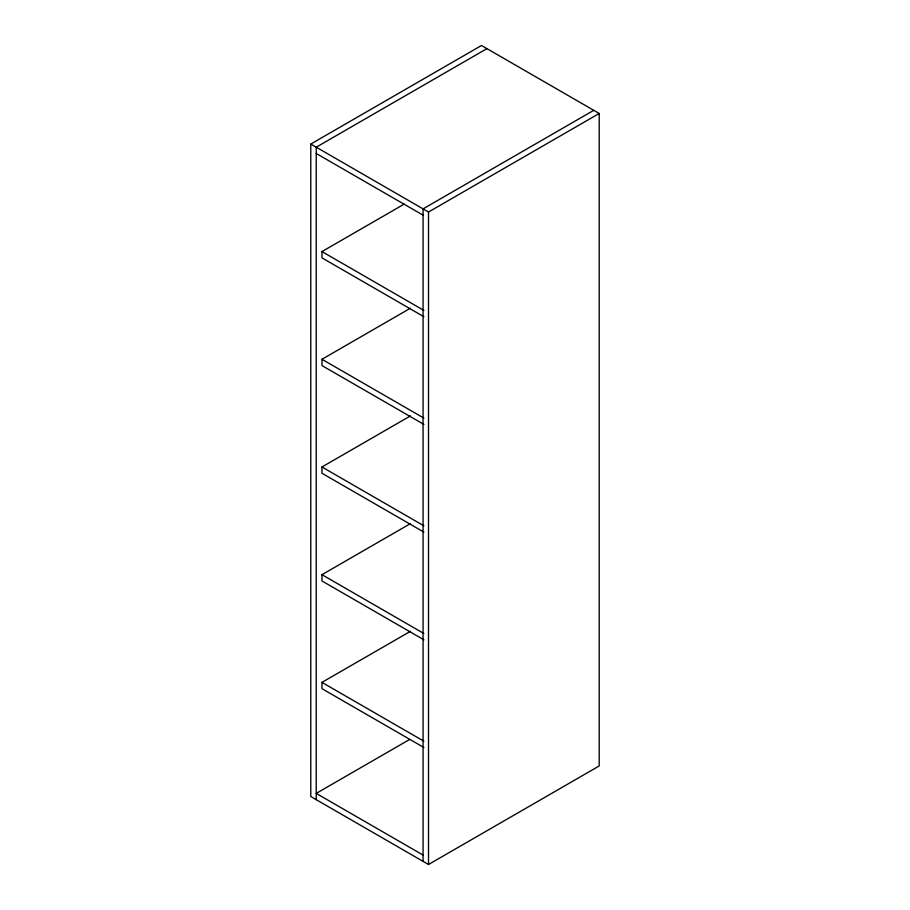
<?xml version="1.0" encoding="UTF-8"?>
<svg xmlns="http://www.w3.org/2000/svg" width="910" height="910" viewBox="0 0 910 910"><rect width="100%" height="100%" fill="white"/><g stroke="black" fill="none" stroke-linecap="round" stroke-linejoin="round"><path stroke-width="1.36" d="M310.788 144.053L481.492 45.5L599.212 113.466L599.212 765.947L428.508 864.5L310.788 796.534L310.788 144.053L428.508 212.019L599.212 113.466M486.93 48.639L316.236 147.192L316.236 799.674M423.901 316.714L321.969 257.871L321.969 251.581L404.29 204.056M593.764 110.326L423.07 208.868L423.07 861.361M423.901 424.413L321.969 365.57L321.969 359.279L410.433 308.206M423.901 532.111L321.969 473.268L321.969 466.978L410.433 415.904M423.901 639.81L321.969 580.967L321.969 574.676L410.433 523.614M423.901 747.508L321.969 688.665L321.969 682.375L410.433 631.312M409.568 739.511L316.236 793.395L423.07 855.07M316.236 153.483L423.07 215.158M321.969 251.581L423.901 310.424M321.969 359.279L423.901 418.122M321.969 466.978L423.901 525.821M321.969 574.676L423.901 633.519M321.969 682.375L423.901 741.218M428.508 212.019L428.508 864.5"/></g></svg>
